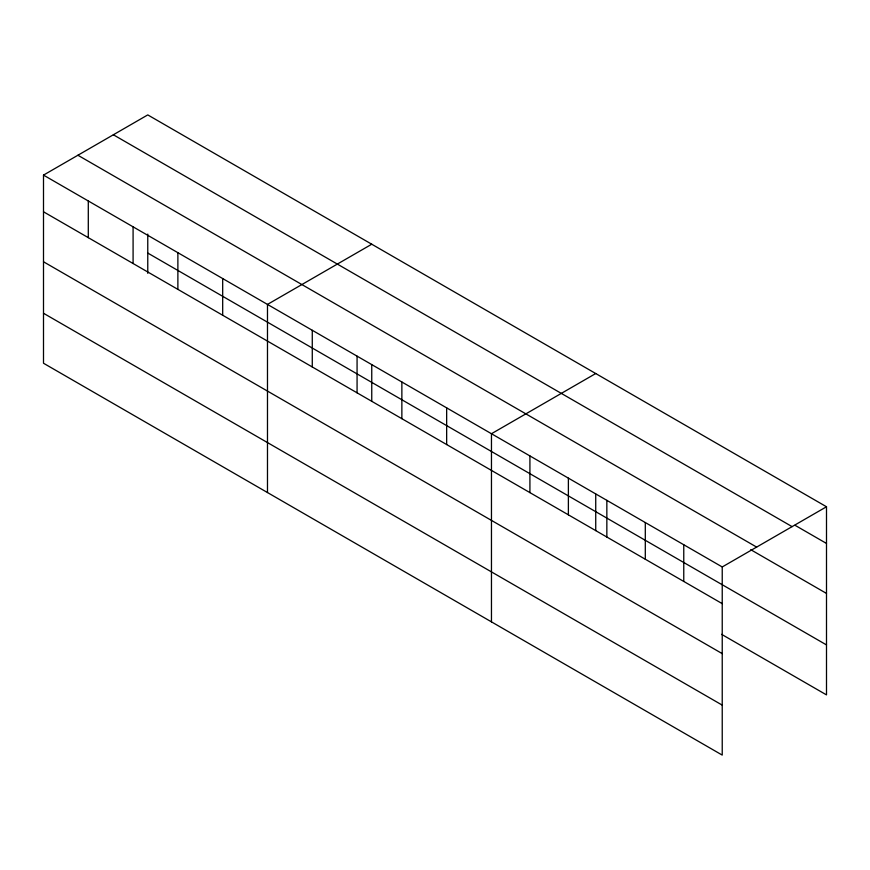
<?xml version="1.0" encoding="UTF-8"?>
<svg xmlns="http://www.w3.org/2000/svg" width="870" height="870" viewBox="0 0 870 870"><rect width="100%" height="100%" fill="white"/><g stroke="black" fill="none" stroke-linecap="round" stroke-linejoin="round"><path stroke-width="1.3" d="M43.5 175.109L722.23 566.957L722.23 755.095L43.5 363.236L43.5 175.109L147.769 114.905L826.5 506.764L826.5 694.891L721.611 634.339M371.751 244.22L267.481 304.413L267.481 492.55M595.732 373.524L491.463 433.728L491.463 621.865M722.23 566.957L826.5 506.764M795.028 525.284L826.5 543.446M113.361 134.774L792.091 526.622M77.908 155.241L756.639 547.099M750.745 549.688L826.5 593.427M147.769 253.061L826.5 644.92M43.5 211.791L722.23 603.649M43.5 261.772L722.23 653.631M43.5 313.265L722.23 705.124M683.766 544.761L683.766 581.443M645.301 522.555L645.301 559.236M606.847 500.348L606.847 537.029M595.732 494.073L595.732 530.602M568.382 478.141L568.382 514.833M529.917 455.934L529.917 492.627M446.658 407.867L446.658 444.559M401.864 382.006L401.864 418.698M371.751 364.758L371.751 401.287M357.07 356.145L357.07 392.827M312.276 330.285L312.276 366.966M222.687 278.552L222.687 315.244M177.882 252.691L177.882 289.384M147.769 234.084L147.769 273.321M133.088 226.831L133.088 263.512M88.294 200.97L88.294 237.651"/></g></svg>
